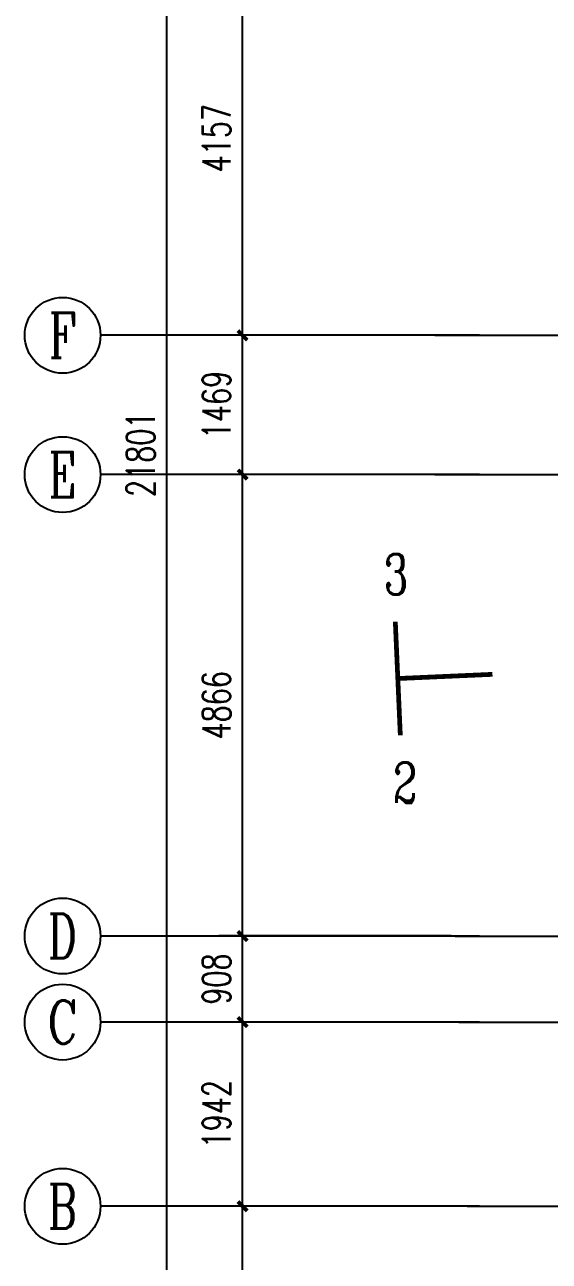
# Model space of a CAD drawing. Extents: x -20250 to 331240, y -699 to 63168.
# Drawn here: x 62194 to 67731, y 37027 to 50067 of the extents above; entities that cross this region are included whole.
import ezdxf
from ezdxf.enums import TextEntityAlignment as Align

# ---------------------------------------------------------------- set-up
doc = ezdxf.new("R2010")
doc.units = 0
doc.header["$LTSCALE"] = 1000
doc.header["$MEASUREMENT"] = 0
for name, color, linetype in [('AXIS', 3, 'Continuous'), ('AXIS_TEXT', 7, 'Continuous'), ('DIM_SYMB', 3, 'Continuous'), ('DOTE', 1, 'Continuous'), ('PUB_TEXT', 7, 'Continuous')]:
    doc.layers.add(name, color=color, linetype=linetype)
doc.styles.add('_TCH_AXIS', font='COMPLEX', dxfattribs={"bigfont": 'GBCBIG'})
doc.styles.add('_TCH_DIM_T3', font='SIMPLEX', dxfattribs={"width": 0.705882, "bigfont": 'GBCBIG'})
doc.styles.add('_TCH_LABEL', font='COMPLEX', dxfattribs={"bigfont": 'GBCBIG'})
doc.styles.add('COMPLEX', font='COMPLEX')
doc.dimstyles.new('_TCH_ARCH&&100', dxfattribs={"dimtxt": 297.5, "dimasz": 100, "dimexe": 250, "dimexo": 300, "dimgap": 126.25, "dimtad": 1, "dimdec": 0, "dimzin": 0, "dimdsep": 46, "dimtxsty": '_TCH_DIM_T3', "dimblk": 'ARCHTICK', "dimcen": 0.09, "dimclrt": 7, "dimazin": 2, "dimtfac": 1, "dimtdec": 0, "dimtix": 1, "dimtmove": 2, "dimatfit": 3, "dimfxl": 1, "dimtolj": 1, "dimtzin": 0, "dimarcsym": 0})

# ---------------------------------------------------------------- blocks, each defined once
blk = doc.blocks.new('_ArchTick')
at = {"color": 0, "linetype": 'ByBlock', "const_width": 0.4}
blk.add_lwpolyline([(-0.5, -0.5), (0.5, 0.5)], dxfattribs=at)
blk = doc.blocks.new('*D202')
at = {"layer": 'AXIS', "color": 0, "lineweight": -2, "transparency": 16777216}
for p, q in [((66694, 37607), (64244, 37607)), ((64494, 34637), (64494, 37607)), ((66694, 34637), (64244, 34637))]:
    blk.add_line(p, q, dxfattribs=at)
at = {"layer": 'Defpoints', "color": 0, "transparency": 16777216}
for p in [(64494, 37607), (66994, 37607), (66994, 34637)]:
    blk.add_point(p, dxfattribs=at)
at = {"layer": 'AXIS', "color": 0, "lineweight": -2, "transparency": 16777216, "xscale": 100, "yscale": 100, "zscale": 100}
for p, rotation in [((64494, 37607), 90), ((64494, 34637), 270)]:
    blk.add_blockref('_ArchTick', p, dxfattribs=dict(at, rotation=rotation))
at = {"layer": 'AXIS', "color": 7, "transparency": 16777216, "insert": (64219, 36122), "char_height": 297.5, "attachment_point": 5, "rotation": 90, "style": '_TCH_DIM_T3'}
blk.add_mtext('\\A1;2970', dxfattribs=at)
blk = doc.blocks.new('*D203')
at = {"layer": 'AXIS', "color": 0, "lineweight": -2, "transparency": 16777216}
for p, q in [((66694, 39549), (64244, 39549)), ((64494, 37607), (64494, 39549)), ((66694, 37607), (64244, 37607))]:
    blk.add_line(p, q, dxfattribs=at)
at = {"layer": 'Defpoints', "color": 0, "transparency": 16777216}
for p in [(64494, 39549), (66994, 39549), (66994, 37607)]:
    blk.add_point(p, dxfattribs=at)
at = {"layer": 'AXIS', "color": 0, "lineweight": -2, "transparency": 16777216, "xscale": 100, "yscale": 100, "zscale": 100}
for p, rotation in [((64494, 39549), 90), ((64494, 37607), 270)]:
    blk.add_blockref('_ArchTick', p, dxfattribs=dict(at, rotation=rotation))
at = {"layer": 'AXIS', "color": 7, "transparency": 16777216, "insert": (64219, 38578), "char_height": 297.5, "attachment_point": 5, "rotation": 90, "style": '_TCH_DIM_T3'}
blk.add_mtext('\\A1;1942', dxfattribs=at)
blk = doc.blocks.new('*D204')
at = {"layer": 'AXIS', "color": 0, "lineweight": -2, "transparency": 16777216}
for p, q in [((66694, 40457), (64244, 40457)), ((64494, 39549), (64494, 40457)), ((66694, 39549), (64244, 39549))]:
    blk.add_line(p, q, dxfattribs=at)
at = {"layer": 'Defpoints', "color": 0, "transparency": 16777216}
for p in [(64494, 40457), (66994, 40457), (66994, 39549)]:
    blk.add_point(p, dxfattribs=at)
at = {"layer": 'AXIS', "color": 0, "lineweight": -2, "transparency": 16777216, "xscale": 100, "yscale": 100, "zscale": 100}
for p, rotation in [((64494, 40457), 90), ((64494, 39549), 270)]:
    blk.add_blockref('_ArchTick', p, dxfattribs=dict(at, rotation=rotation))
at = {"layer": 'AXIS', "color": 7, "transparency": 16777216, "insert": (64219, 40003), "char_height": 297.5, "attachment_point": 5, "rotation": 90, "style": '_TCH_DIM_T3'}
blk.add_mtext('\\A1;908', dxfattribs=at)
blk = doc.blocks.new('*D205')
at = {"layer": 'AXIS', "color": 0, "lineweight": -2, "transparency": 16777216}
for p, q in [((66694, 45323), (64244, 45323)), ((64494, 40457), (64494, 45323)), ((66694, 40457), (64244, 40457))]:
    blk.add_line(p, q, dxfattribs=at)
at = {"layer": 'Defpoints', "color": 0, "transparency": 16777216}
for p in [(64494, 45323), (66994, 45323), (66994, 40457)]:
    blk.add_point(p, dxfattribs=at)
at = {"layer": 'AXIS', "color": 0, "lineweight": -2, "transparency": 16777216, "xscale": 100, "yscale": 100, "zscale": 100}
for p, rotation in [((64494, 45323), 90), ((64494, 40457), 270)]:
    blk.add_blockref('_ArchTick', p, dxfattribs=dict(at, rotation=rotation))
at = {"layer": 'AXIS', "color": 7, "transparency": 16777216, "insert": (64219, 42890), "char_height": 297.5, "attachment_point": 5, "rotation": 90, "style": '_TCH_DIM_T3'}
blk.add_mtext('\\A1;4866', dxfattribs=at)
blk = doc.blocks.new('*D206')
at = {"layer": 'AXIS', "color": 0, "lineweight": -2, "transparency": 16777216}
for p, q in [((66694, 46792), (64244, 46792)), ((64494, 45323), (64494, 46792)), ((66694, 45323), (64244, 45323))]:
    blk.add_line(p, q, dxfattribs=at)
at = {"layer": 'Defpoints', "color": 0, "transparency": 16777216}
for p in [(64494, 46792), (66994, 46792), (66994, 45323)]:
    blk.add_point(p, dxfattribs=at)
at = {"layer": 'AXIS', "color": 0, "lineweight": -2, "transparency": 16777216, "xscale": 100, "yscale": 100, "zscale": 100}
for p, rotation in [((64494, 46792), 90), ((64494, 45323), 270)]:
    blk.add_blockref('_ArchTick', p, dxfattribs=dict(at, rotation=rotation))
at = {"layer": 'AXIS', "color": 7, "transparency": 16777216, "insert": (64219, 46057), "char_height": 297.5, "attachment_point": 5, "rotation": 90, "style": '_TCH_DIM_T3'}
blk.add_mtext('\\A1;1469', dxfattribs=at)
blk = doc.blocks.new('*D207')
at = {"layer": 'AXIS', "color": 0, "lineweight": -2, "transparency": 16777216}
for p, q in [((66694, 50948), (64244, 50948)), ((64494, 46792), (64494, 50948)), ((66694, 46792), (64244, 46792))]:
    blk.add_line(p, q, dxfattribs=at)
at = {"layer": 'Defpoints', "color": 0, "transparency": 16777216}
for p in [(64494, 50948), (66994, 50948), (66994, 46792)]:
    blk.add_point(p, dxfattribs=at)
at = {"layer": 'AXIS', "color": 0, "lineweight": -2, "transparency": 16777216, "xscale": 100, "yscale": 100, "zscale": 100}
for p, rotation in [((64494, 50948), 90), ((64494, 46792), 270)]:
    blk.add_blockref('_ArchTick', p, dxfattribs=dict(at, rotation=rotation))
at = {"layer": 'AXIS', "color": 7, "transparency": 16777216, "insert": (64219, 48870), "char_height": 297.5, "attachment_point": 5, "rotation": 90, "style": '_TCH_DIM_T3'}
blk.add_mtext('\\A1;4157', dxfattribs=at)
blk = doc.blocks.new('*D211')
at = {"layer": 'AXIS', "color": 0, "lineweight": -2, "transparency": 16777216}
for p, q in [((66694, 56438), (63444, 56438)), ((63694, 34637), (63694, 56438)), ((66694, 34637), (63444, 34637))]:
    blk.add_line(p, q, dxfattribs=at)
at = {"layer": 'Defpoints', "color": 0, "transparency": 16777216}
for p in [(63694, 56438), (66994, 56438), (66994, 34637)]:
    blk.add_point(p, dxfattribs=at)
at = {"layer": 'AXIS', "color": 0, "lineweight": -2, "transparency": 16777216, "xscale": 100, "yscale": 100, "zscale": 100}
for p, rotation in [((63694, 56438), 90), ((63694, 34637), 270)]:
    blk.add_blockref('_ArchTick', p, dxfattribs=dict(at, rotation=rotation))
at = {"layer": 'AXIS', "color": 7, "transparency": 16777216, "insert": (63419, 45537), "char_height": 297.5, "attachment_point": 5, "rotation": 90, "style": '_TCH_DIM_T3'}
blk.add_mtext('\\A1;21801', dxfattribs=at)
blk = doc.blocks.new('_AXISO')
blk.add_circle((0, 0), 0.5)
at = {"layer": 'AXIS_TEXT', "style": 'COMPLEX', "width": 1.041667}
blk.add_attdef('A', text='', height=0.56, dxfattribs=at).set_placement((-0.25, -0.28), (0.25, -0.28), align=Align.FIT)

msp = doc.modelspace()

# ---------------------------------------------------------------- linework, layer by layer
at = {"layer": 'AXIS'}
for p, q in [((66994.4, 46791.6), (62994.4, 46791.6)), ((66994.4, 45322.7), (62994.4, 45322.7)), ((66994.4, 40456.7), (62994.4, 40456.7)), ((66994.4, 39549), (62994.4, 39549)), ((66994.4, 37606.6), (62994.4, 37606.6))]:
    msp.add_line(p, q, dxfattribs=at)
at = {"layer": 'DIM_SYMB', "const_width": 50}
for points in [[(67131.4, 43216.2), (66132.4, 43172.1), (66106, 43771.5)], [(66158.8, 42572.8), (66132.4, 43172.2), (67131.4, 43216.2)]]:
    msp.add_lwpolyline(points, dxfattribs=at)
at = {"layer": 'DOTE'}
for p, q in [((66523.2, 46791.6, 0), (78479.6, 46791.6, 0)), ((66523.2, 45322.7, 0), (78479.6, 45322.7, 0)), ((66737.8, 40456.7, 0), (78694.1, 40456.7, 0)), ((66777.8, 39549, 0), (78734.2, 39549, 0)), ((66863.4, 37606.6, 0), (78819.8, 37606.6, 0))]:
    msp.add_line(p, q, dxfattribs=at)

# ---------------------------------------------------------------- block references
at = {"layer": 'AXIS'}
ref = msp.add_blockref('_AXISO', (62594.4, 46791.6), dxfattribs=dict(at, xscale=800, yscale=800, zscale=800))
ref.add_attrib('A', 'F', dxfattribs={"layer": 'AXIS_TEXT', "height": 476.1, "style": '_TCH_AXIS', "width": 0.8125}).set_placement((62447, 46553.5), (62741.8, 46553.5), align=Align.FIT)
ref = msp.add_blockref('_AXISO', (62594.4, 45322.7), dxfattribs=dict(at, xscale=800, yscale=800, zscale=800))
ref.add_attrib('A', 'E', dxfattribs={"layer": 'AXIS_TEXT', "height": 476.1, "style": '_TCH_AXIS', "width": 0.8125}).set_placement((62447, 45084.6), (62741.8, 45084.6), align=Align.FIT)
ref = msp.add_blockref('_AXISO', (62594.4, 40456.7), dxfattribs=dict(at, xscale=800, yscale=800, zscale=800))
ref.add_attrib('A', 'D', dxfattribs={"layer": 'AXIS_TEXT', "height": 465.9, "style": '_TCH_AXIS', "width": 0.823529}).set_placement((62439.1, 40223.7), (62749.7, 40223.7), align=Align.FIT)
ref = msp.add_blockref('_AXISO', (62594.4, 39549), dxfattribs=dict(at, xscale=800, yscale=800, zscale=800))
ref.add_attrib('A', 'C', dxfattribs={"layer": 'AXIS_TEXT', "height": 455.7, "style": '_TCH_AXIS'}).set_placement((62431.6, 39321.1), (62757.1, 39321.1), align=Align.FIT)
ref = msp.add_blockref('_AXISO', (62594.4, 37606.6), dxfattribs=dict(at, xscale=800, yscale=800, zscale=800))
ref.add_attrib('A', 'B', dxfattribs={"layer": 'AXIS_TEXT', "height": 465.9, "style": '_TCH_AXIS', "width": 0.823529}).set_placement((62439.1, 37373.6), (62749.7, 37373.6), align=Align.FIT)

# ---------------------------------------------------------------- texts
at = {"layer": 'PUB_TEXT', "style": '_TCH_LABEL', "width": 0.705882}
for s, p in [('3', (65983.9, 44058.6)), ('2', (66080.8, 41860.7))]:
    msp.add_text(s, height=425, dxfattribs=at).set_placement(p)

# ---------------------------------------------------------------- dimensions: what is measured, and where the dimension line sits
at = {"layer": 'AXIS'}
for p1, p2, distance, picture, middle in [((66994.4, 34636.9), (66994.4, 56437.5), 3300, '*D211', (63419.4, 45537.2)), ((66994.4, 46791.6), (66994.4, 50948.3), 2500, '*D207', (64219.4, 48869.9)), ((66994.4, 45322.7), (66994.4, 46791.6), 2500, '*D206', (64219.4, 46057.1)), ((66994.4, 40456.7), (66994.4, 45322.7), 2500, '*D205', (64219.4, 42889.7)), ((66994.4, 39549), (66994.4, 40456.7), 2500, '*D204', (64219.4, 40002.8)), ((66994.4, 37606.6), (66994.4, 39549), 2500, '*D203', (64219.4, 38577.8)), ((66994.4, 34636.9), (66994.4, 37606.6), 2500, '*D202', (64219.4, 36121.7))]:
    dim = msp.add_aligned_dim(p1=p1, p2=p2, distance=distance, dimstyle='_TCH_ARCH&&100', dxfattribs=at)
    dim.commit()
    dim.dimension.update_dxf_attribs({"geometry": picture, "text_midpoint": middle})

doc.saveas('drawing.dxf')
